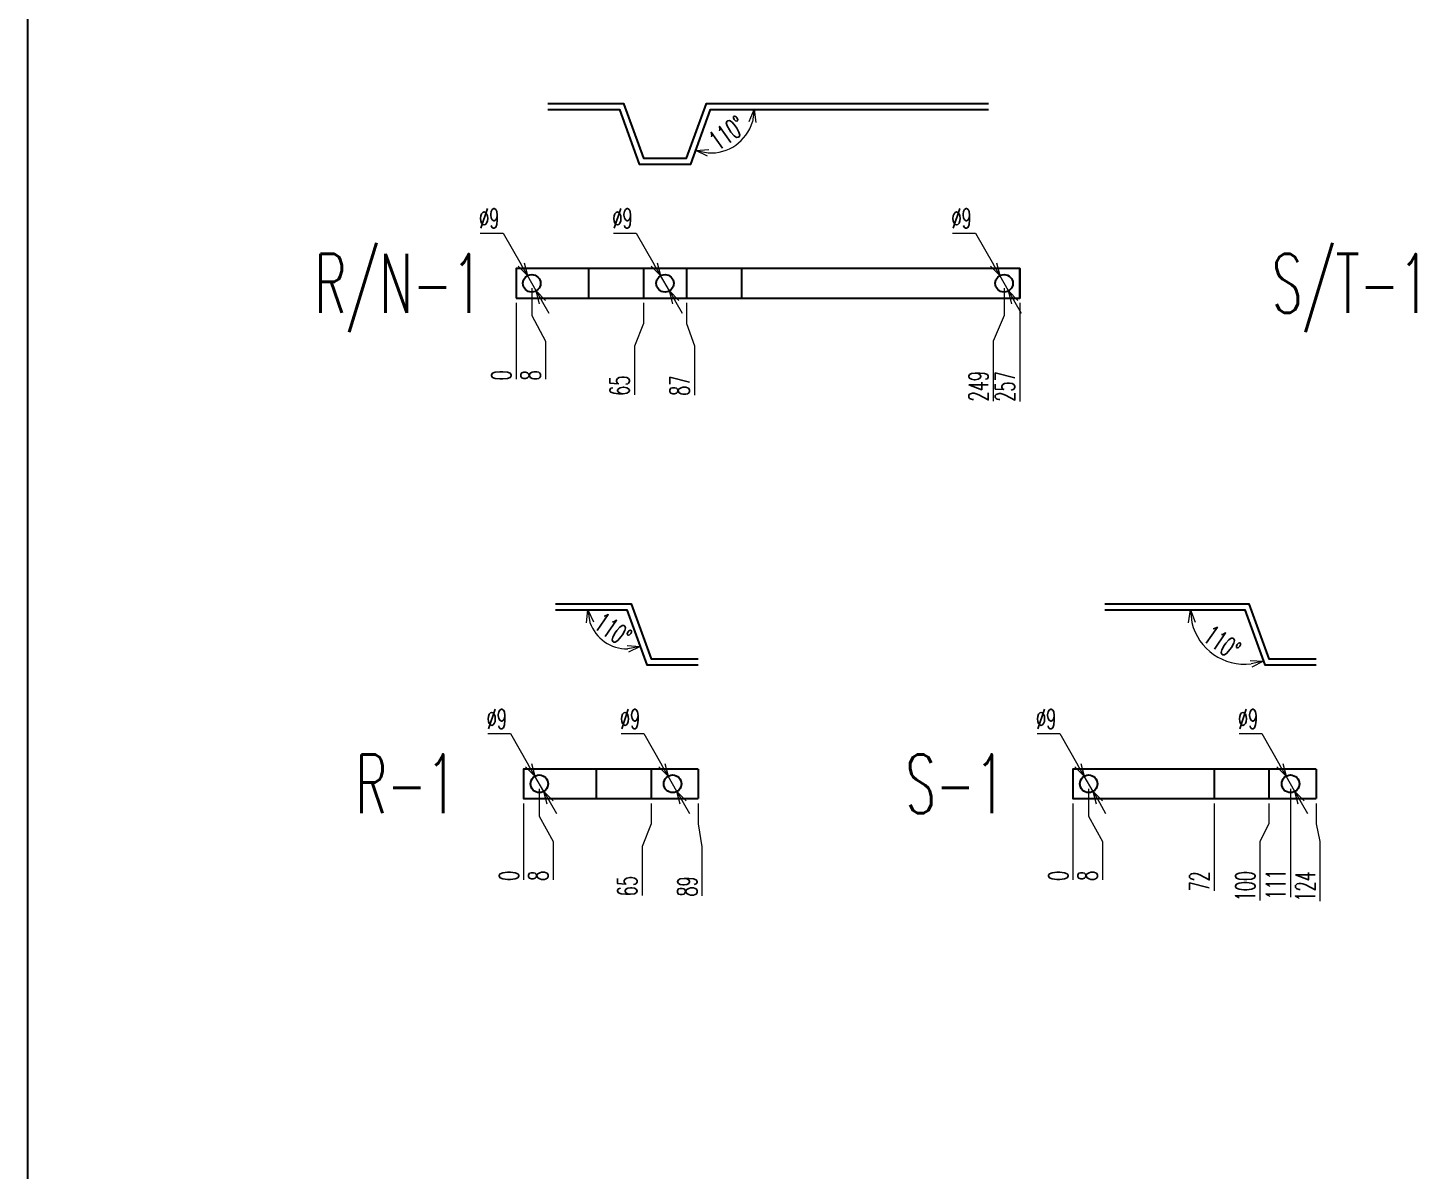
# Model space of a CAD drawing. Header units: millimetres. Extents: x 123558 to 149079, y -1073 to 14418.
# Drawn here: x 130754 to 131463, y 12630 to 13213 of the extents above; entities that cross this region are included whole.
import ezdxf
from ezdxf.enums import TextEntityAlignment as Align

# ---------------------------------------------------------------- set-up
doc = ezdxf.new("R2010")
doc.units = ezdxf.units.MM
doc.header["$LTSCALE"] = 3
doc.layers.add('@.VISIBLE', color=7, linetype='Continuous')
doc.styles.add('Ann_w01', font='romans.shx', dxfattribs={"width": 0.6, "bigfont": 'chineset.shx'})
doc.dimstyles.new('Dim 01_SC05', dxfattribs={"dimscale": 5, "dimtxt": 2, "dimasz": 1.3, "dimexe": 0.5, "dimexo": 0.5, "dimgap": 0.5, "dimtad": 1, "dimtoh": 1, "dimdec": 1, "dimzin": 12, "dimdsep": 46, "dimtxsty": 'Ann_w01', "dimblk": 'OPEN30', "dimcen": 1.5, "dimclrd": 6, "dimclre": 6, "dimclrt": 3, "dimadec": 1, "dimazin": 3, "dimtm": 1e-09, "dimtfac": 1, "dimtdec": 1, "dimtmove": 0, "dimatfit": 3, "dimldrblk": 'OPEN30', "dimfxl": 1, "dimtolj": 1, "dimlwd": 20, "dimlwe": 20, "dimarcsym": 0})

# ---------------------------------------------------------------- blocks, each defined once
blk = doc.blocks.new('*D574')
at = {"color": 6, "lineweight": 20, "transparency": 16777216}
blk.add_line((131002.65, 13072.65), (131002.65, 13033.69), dxfattribs=at)
at = {"layer": 'Defpoints', "color": 0, "transparency": 16777216}
for p in [(131002.65, 13082.65, 80.55), (131002.65, 13075.15, 80.55), (131002.65, 13040.19, 80.55)]:
    blk.add_point(p, dxfattribs=at)
at = {"color": 3, "transparency": 16777216, "insert": (130995.15, 13035.69), "char_height": 10, "attachment_point": 5, "rotation": 90, "style": 'Ann_w01'}
blk.add_mtext('\\A1;0', dxfattribs=at)
blk = doc.blocks.new('_Open30')
at = {"color": 0, "linetype": 'ByBlock', "lineweight": -2}
for p, q in [((-1, 0.27), (0, 0)), ((0, 0), (-1, -0.27)), ((0, 0), (-1, 0))]:
    blk.add_line(p, q, dxfattribs=at)
blk = doc.blocks.new('*D575')
at = {"color": 6, "lineweight": 20, "transparency": 16777216}
for p, q in [((131010.65, 13080.15), (131010.65, 13066.19)), ((131010.65, 13066.19), (131017.66, 13053.19)), ((131017.66, 13053.19), (131017.66, 13033.69))]:
    blk.add_line(p, q, dxfattribs=at)
at = {"layer": 'Defpoints', "color": 0, "transparency": 16777216}
for p in [(131002.65, 13082.65, 80.55), (131010.65, 13082.65), (131017.66, 13040.19)]:
    blk.add_point(p, dxfattribs=at)
at = {"color": 3, "transparency": 16777216, "insert": (131010.16, 13035.69), "char_height": 10, "attachment_point": 5, "rotation": 90, "style": 'Ann_w01'}
blk.add_mtext('\\A1;8', dxfattribs=at)
blk = doc.blocks.new('*D577')
at = {"color": 6, "lineweight": 20, "transparency": 16777216}
for p, q in [((131067.65, 13072.65), (131067.65, 13062.15)), ((131067.65, 13062.15), (131063.06, 13050.62)), ((131063.06, 13050.62), (131063.06, 13025.69))]:
    blk.add_line(p, q, dxfattribs=at)
at = {"layer": 'Defpoints', "color": 0, "transparency": 16777216}
for p in [(131002.65, 13082.65, 80.55), (131067.65, 13075.15), (131063.06, 13037.62)]:
    blk.add_point(p, dxfattribs=at)
at = {"color": 3, "transparency": 16777216, "insert": (131055.56, 13030.4), "char_height": 10, "attachment_point": 5, "rotation": 90, "style": 'Ann_w01'}
blk.add_mtext('\\A1;65', dxfattribs=at)
blk = doc.blocks.new('*D579')
at = {"color": 6, "lineweight": 20, "transparency": 16777216}
for p, q in [((131089.65, 13072.65), (131089.65, 13062.15)), ((131089.65, 13062.15), (131093.63, 13050.76)), ((131093.63, 13050.76), (131093.63, 13025.54))]:
    blk.add_line(p, q, dxfattribs=at)
at = {"layer": 'Defpoints', "color": 0, "transparency": 16777216}
for p in [(131002.65, 13082.65, 80.55), (131089.65, 13075.15), (131093.63, 13037.76)]:
    blk.add_point(p, dxfattribs=at)
at = {"color": 3, "transparency": 16777216, "insert": (131086.13, 13030.4), "char_height": 10, "attachment_point": 5, "rotation": 90, "style": 'Ann_w01'}
blk.add_mtext('\\A1;87', dxfattribs=at)
blk = doc.blocks.new('*D581')
at = {"color": 6, "lineweight": 20, "transparency": 16777216}
for p, q in [((131251.65, 13080.15), (131251.65, 13066.19)), ((131251.65, 13066.19), (131246.11, 13053.19)), ((131246.11, 13053.19), (131246.11, 13022.54))]:
    blk.add_line(p, q, dxfattribs=at)
at = {"layer": 'Defpoints', "color": 0, "transparency": 16777216}
for p in [(131002.65, 13082.65, 80.55), (131251.65, 13082.65), (131246.11, 13040.19)]:
    blk.add_point(p, dxfattribs=at)
at = {"color": 3, "transparency": 16777216, "insert": (131238.61, 13030.12), "char_height": 10, "attachment_point": 5, "rotation": 90, "style": 'Ann_w01'}
blk.add_mtext('\\A1;249', dxfattribs=at)
blk = doc.blocks.new('*D582')
at = {"color": 6, "lineweight": 20, "transparency": 16777216}
blk.add_line((131259.65, 13072.65), (131259.65, 13022.26), dxfattribs=at)
at = {"layer": 'Defpoints', "color": 0, "transparency": 16777216}
for p in [(131002.65, 13082.65, 80.55), (131259.65, 13075.15, 80.55), (131259.65, 13040.19, 80.55)]:
    blk.add_point(p, dxfattribs=at)
at = {"color": 3, "transparency": 16777216, "insert": (131252.15, 13029.97), "char_height": 10, "attachment_point": 5, "rotation": 90, "style": 'Ann_w01'}
blk.add_mtext('\\A1;257', dxfattribs=at)
blk = doc.blocks.new('*D583')
at = {"color": 6, "lineweight": 20, "transparency": 16777216}
for p, q in [((131225.38, 13108.27), (131237.02, 13108.27)), ((131237.02, 13108.27), (131246.19, 13092.2)), ((131253.88, 13078.74), (131249.42, 13086.56)), ((131257.1, 13073.1), (131260.33, 13067.45))]:
    blk.add_line(p, q, dxfattribs=at)
at = {"layer": 'Defpoints', "color": 0, "transparency": 16777216}
for p in [(131249.42, 13086.56, 161.11), (131253.88, 13078.74, 161.11)]:
    blk.add_point(p, dxfattribs=at)
at = {"color": 6, "lineweight": 20, "transparency": 16777216, "xscale": 6.5, "yscale": 6.5, "zscale": 6.5}
for p, rotation in [((131249.42, 13086.56), 299.7271741381694), ((131253.88, 13078.74), 119.7271741381694)]:
    blk.add_blockref('_Open30', p, dxfattribs=dict(at, rotation=rotation))
at = {"color": 3, "transparency": 16777216, "insert": (131229.95, 13115.77), "char_height": 10, "attachment_point": 5, "style": 'Ann_w01'}
blk.add_mtext('\\A1;∅9', dxfattribs=at)
blk = doc.blocks.new('*D584')
at = {"color": 6, "lineweight": 20, "transparency": 16777216}
for p, q in [((130984.38, 13108.27), (130996.02, 13108.27)), ((130996.02, 13108.27), (131005.19, 13092.2)), ((131012.88, 13078.74), (131008.42, 13086.56)), ((131016.1, 13073.1), (131019.33, 13067.45))]:
    blk.add_line(p, q, dxfattribs=at)
at = {"layer": 'Defpoints', "color": 0, "transparency": 16777216}
for p in [(131008.42, 13086.56, 80.55), (131012.88, 13078.74, 80.55)]:
    blk.add_point(p, dxfattribs=at)
at = {"color": 6, "lineweight": 20, "transparency": 16777216, "xscale": 6.5, "yscale": 6.5, "zscale": 6.5}
for p, rotation in [((131008.42, 13086.56), 299.7271741382383), ((131012.88, 13078.74), 119.7271741382383)]:
    blk.add_blockref('_Open30', p, dxfattribs=dict(at, rotation=rotation))
at = {"color": 3, "transparency": 16777216, "insert": (130988.95, 13115.77), "char_height": 10, "attachment_point": 5, "style": 'Ann_w01'}
blk.add_mtext('\\A1;∅9', dxfattribs=at)
blk = doc.blocks.new('*D585')
at = {"color": 6, "lineweight": 20, "transparency": 16777216}
for p, q in [((130984.38, 13108.27), (130996.02, 13108.27)), ((130996.02, 13108.27), (131005.19, 13092.2)), ((131012.88, 13078.74), (131008.42, 13086.56)), ((131016.1, 13073.1), (131019.33, 13067.45))]:
    blk.add_line(p, q, dxfattribs=at)
at = {"layer": 'Defpoints', "color": 0, "transparency": 16777216}
for p in [(131008.42, 13086.56, 80.55), (131012.88, 13078.74, 80.55)]:
    blk.add_point(p, dxfattribs=at)
at = {"color": 6, "lineweight": 20, "transparency": 16777216, "xscale": 6.5, "yscale": 6.5, "zscale": 6.5}
for p, rotation in [((131008.42, 13086.56), 299.7271741382383), ((131012.88, 13078.74), 119.7271741382383)]:
    blk.add_blockref('_Open30', p, dxfattribs=dict(at, rotation=rotation))
at = {"color": 3, "transparency": 16777216, "insert": (130988.95, 13115.77), "char_height": 10, "attachment_point": 5, "style": 'Ann_w01'}
blk.add_mtext('\\A1;∅9', dxfattribs=at)
blk = doc.blocks.new('*D586')
at = {"color": 6, "lineweight": 20, "transparency": 16777216}
for p, q in [((131052.38, 13108.27), (131064.02, 13108.27)), ((131064.02, 13108.27), (131073.19, 13092.2)), ((131080.88, 13078.74), (131076.42, 13086.56)), ((131084.1, 13073.1), (131087.33, 13067.45))]:
    blk.add_line(p, q, dxfattribs=at)
at = {"layer": 'Defpoints', "color": 0, "transparency": 16777216}
for p in [(131076.42, 13086.56), (131080.88, 13078.74)]:
    blk.add_point(p, dxfattribs=at)
at = {"color": 6, "lineweight": 20, "transparency": 16777216}
for p, xscale, yscale, zscale, rotation in [((131076.42, 13086.56), 6.5, 6.5, 6.5, 299.7271741384913), ((131080.88, 13078.74), 6.500000000000001, 6.500000000000001, 6.500000000000001, 119.7271741384912)]:
    blk.add_blockref('_Open30', p, dxfattribs=dict(at, xscale=xscale, yscale=yscale, zscale=zscale, rotation=rotation))
at = {"color": 3, "transparency": 16777216, "insert": (131056.95, 13115.77), "char_height": 10, "attachment_point": 5, "style": 'Ann_w01'}
blk.add_mtext('\\A1;∅9', dxfattribs=at)
blk = doc.blocks.new('*D630')
at = {"color": 6, "lineweight": 20, "transparency": 16777216}
blk.add_line((131286.8, 12817.22), (131286.8, 12778.26), dxfattribs=at)
at = {"layer": 'Defpoints', "color": 0, "transparency": 16777216}
for p in [(131286.8, 12827.22, 80.55), (131286.8, 12819.72, 80.55), (131286.8, 12784.76, 80.55)]:
    blk.add_point(p, dxfattribs=at)
at = {"color": 3, "transparency": 16777216, "insert": (131279.3, 12780.26), "char_height": 10, "attachment_point": 5, "rotation": 90, "style": 'Ann_w01'}
blk.add_mtext('\\A1;0', dxfattribs=at)
blk = doc.blocks.new('*D619')
at = {"color": 6, "lineweight": 20, "transparency": 16777216}
for p, q in [((131294.8, 12824.72), (131294.8, 12810.76)), ((131294.8, 12810.76), (131301.8, 12797.76)), ((131301.8, 12797.76), (131301.8, 12778.26))]:
    blk.add_line(p, q, dxfattribs=at)
at = {"layer": 'Defpoints', "color": 0, "transparency": 16777216}
for p in [(131286.8, 12827.22, 80.55), (131294.8, 12827.22), (131301.8, 12784.76)]:
    blk.add_point(p, dxfattribs=at)
at = {"color": 3, "transparency": 16777216, "insert": (131294.3, 12780.26), "char_height": 10, "attachment_point": 5, "rotation": 90, "style": 'Ann_w01'}
blk.add_mtext('\\A1;8', dxfattribs=at)
blk = doc.blocks.new('*D631')
at = {"color": 6, "lineweight": 20, "transparency": 16777216}
blk.add_line((131358.8, 12817.22), (131358.8, 12772.55), dxfattribs=at)
at = {"layer": 'Defpoints', "color": 0, "transparency": 16777216}
for p in [(131286.8, 12827.22, 80.55), (131358.8, 12819.72, 80.55), (131358.8, 12784.76, 80.55)]:
    blk.add_point(p, dxfattribs=at)
at = {"color": 3, "transparency": 16777216, "insert": (131351.3, 12777.4), "char_height": 10, "attachment_point": 5, "rotation": 90, "style": 'Ann_w01'}
blk.add_mtext('\\A1;72', dxfattribs=at)
blk = doc.blocks.new('*D620')
at = {"color": 6, "lineweight": 20, "transparency": 16777216}
for p, q in [((131386.8, 12817.22), (131386.8, 12806.72)), ((131386.8, 12806.72), (131382.2, 12797.76)), ((131382.2, 12797.76), (131382.2, 12767.69))]:
    blk.add_line(p, q, dxfattribs=at)
at = {"layer": 'Defpoints', "color": 0, "transparency": 16777216}
for p in [(131286.8, 12827.22, 80.55), (131386.8, 12819.72), (131382.2, 12784.76)]:
    blk.add_point(p, dxfattribs=at)
at = {"color": 3, "transparency": 16777216, "insert": (131374.7, 12774.97), "char_height": 10, "attachment_point": 5, "rotation": 90, "style": 'Ann_w01'}
blk.add_mtext('\\A1;100', dxfattribs=at)
blk = doc.blocks.new('*D632')
at = {"color": 6, "lineweight": 20, "transparency": 16777216}
blk.add_line((131397.8, 12824.72), (131397.8, 12769.4), dxfattribs=at)
at = {"layer": 'Defpoints', "color": 0, "transparency": 16777216}
for p in [(131286.8, 12827.22, 80.55), (131397.8, 12827.22, 80.55), (131397.8, 12784.76, 80.55)]:
    blk.add_point(p, dxfattribs=at)
at = {"color": 3, "transparency": 16777216, "insert": (131390.3, 12775.83), "char_height": 10, "attachment_point": 5, "rotation": 90, "style": 'Ann_w01'}
blk.add_mtext('\\A1;111', dxfattribs=at)
blk = doc.blocks.new('*D621')
at = {"color": 6, "lineweight": 20, "transparency": 16777216}
for p, q in [((131410.8, 12817.22), (131410.8, 12806.72)), ((131410.8, 12806.72), (131412.78, 12797.76)), ((131412.78, 12797.76), (131412.78, 12767.4))]:
    blk.add_line(p, q, dxfattribs=at)
at = {"layer": 'Defpoints', "color": 0, "transparency": 16777216}
for p in [(131286.8, 12827.22, 80.55), (131410.8, 12819.72), (131412.78, 12784.76)]:
    blk.add_point(p, dxfattribs=at)
at = {"color": 3, "transparency": 16777216, "insert": (131405.28, 12774.83), "char_height": 10, "attachment_point": 5, "rotation": 90, "style": 'Ann_w01'}
blk.add_mtext('\\A1;124', dxfattribs=at)
blk = doc.blocks.new('*D624')
at = {"color": 6, "lineweight": 20, "transparency": 16777216}
for p, q in [((131268.52, 12852.84), (131280.17, 12852.84)), ((131280.17, 12852.84), (131289.34, 12836.78)), ((131297.03, 12823.32), (131292.56, 12831.13)), ((131300.25, 12817.67), (131303.47, 12812.03))]:
    blk.add_line(p, q, dxfattribs=at)
at = {"layer": 'Defpoints', "color": 0, "transparency": 16777216}
for p in [(131292.56, 12831.13, 80.55), (131297.03, 12823.32, 80.55)]:
    blk.add_point(p, dxfattribs=at)
at = {"color": 6, "lineweight": 20, "transparency": 16777216, "xscale": 6.5, "yscale": 6.5, "zscale": 6.5}
for p, rotation in [((131292.56, 12831.13), 299.7271741379626), ((131297.03, 12823.32), 119.7271741379626)]:
    blk.add_blockref('_Open30', p, dxfattribs=dict(at, rotation=rotation))
at = {"color": 3, "transparency": 16777216, "insert": (131273.1, 12860.34), "char_height": 10, "attachment_point": 5, "style": 'Ann_w01'}
blk.add_mtext('\\A1;∅9', dxfattribs=at)
blk = doc.blocks.new('*D625')
at = {"color": 6, "lineweight": 20, "transparency": 16777216}
for p, q in [((131268.52, 12852.84), (131280.17, 12852.84)), ((131280.17, 12852.84), (131289.34, 12836.78)), ((131297.03, 12823.32), (131292.56, 12831.13)), ((131300.25, 12817.67), (131303.47, 12812.03))]:
    blk.add_line(p, q, dxfattribs=at)
at = {"layer": 'Defpoints', "color": 0, "transparency": 16777216}
for p in [(131292.56, 12831.13, 80.55), (131297.03, 12823.32, 80.55)]:
    blk.add_point(p, dxfattribs=at)
at = {"color": 6, "lineweight": 20, "transparency": 16777216, "xscale": 6.5, "yscale": 6.5, "zscale": 6.5}
for p, rotation in [((131292.56, 12831.13), 299.7271741379626), ((131297.03, 12823.32), 119.7271741379626)]:
    blk.add_blockref('_Open30', p, dxfattribs=dict(at, rotation=rotation))
at = {"color": 3, "transparency": 16777216, "insert": (131273.1, 12860.34), "char_height": 10, "attachment_point": 5, "style": 'Ann_w01'}
blk.add_mtext('\\A1;∅9', dxfattribs=at)
blk = doc.blocks.new('*D626')
at = {"color": 6, "lineweight": 20, "transparency": 16777216}
for p, q in [((131371.52, 12852.84), (131383.17, 12852.84)), ((131383.17, 12852.84), (131392.34, 12836.78)), ((131400.03, 12823.32), (131395.56, 12831.13)), ((131403.25, 12817.67), (131406.47, 12812.03))]:
    blk.add_line(p, q, dxfattribs=at)
at = {"layer": 'Defpoints', "color": 0, "transparency": 16777216}
for p in [(131395.56, 12831.13, 80.55), (131400.03, 12823.32, 80.55)]:
    blk.add_point(p, dxfattribs=at)
at = {"color": 6, "lineweight": 20, "transparency": 16777216, "xscale": 6.5, "yscale": 6.5, "zscale": 6.5}
for p, rotation in [((131395.56, 12831.13), 299.7271741382843), ((131400.03, 12823.32), 119.7271741382843)]:
    blk.add_blockref('_Open30', p, dxfattribs=dict(at, rotation=rotation))
at = {"color": 3, "transparency": 16777216, "insert": (131376.1, 12860.34), "char_height": 10, "attachment_point": 5, "style": 'Ann_w01'}
blk.add_mtext('\\A1;∅9', dxfattribs=at)
blk = doc.blocks.new('*D643')
at = {"color": 6, "lineweight": 20, "transparency": 16777216}
blk.add_line((131006.53, 12817.22), (131006.53, 12778.26), dxfattribs=at)
at = {"layer": 'Defpoints', "color": 0, "transparency": 16777216}
for p in [(131006.53, 12827.22, 80.55), (131006.53, 12819.72, 80.55), (131006.53, 12784.76, 80.55)]:
    blk.add_point(p, dxfattribs=at)
at = {"color": 3, "transparency": 16777216, "insert": (130999.03, 12780.26), "char_height": 10, "attachment_point": 5, "rotation": 90, "style": 'Ann_w01'}
blk.add_mtext('\\A1;0', dxfattribs=at)
blk = doc.blocks.new('*D635')
at = {"color": 6, "lineweight": 20, "transparency": 16777216}
for p, q in [((131014.53, 12824.72), (131014.53, 12810.76)), ((131014.53, 12810.76), (131021.54, 12797.76)), ((131021.54, 12797.76), (131021.54, 12778.26))]:
    blk.add_line(p, q, dxfattribs=at)
at = {"layer": 'Defpoints', "color": 0, "transparency": 16777216}
for p in [(131006.53, 12827.22, 80.55), (131014.53, 12827.22), (131021.54, 12784.76)]:
    blk.add_point(p, dxfattribs=at)
at = {"color": 3, "transparency": 16777216, "insert": (131014.04, 12780.26), "char_height": 10, "attachment_point": 5, "rotation": 90, "style": 'Ann_w01'}
blk.add_mtext('\\A1;8', dxfattribs=at)
blk = doc.blocks.new('*D636')
at = {"color": 6, "lineweight": 20, "transparency": 16777216}
for p, q in [((131071.53, 12817.22), (131071.53, 12806.72)), ((131071.53, 12806.72), (131066.94, 12795.19)), ((131066.94, 12795.19), (131066.94, 12770.26))]:
    blk.add_line(p, q, dxfattribs=at)
at = {"layer": 'Defpoints', "color": 0, "transparency": 16777216}
for p in [(131006.53, 12827.22, 80.55), (131071.53, 12819.72), (131066.94, 12782.19)]:
    blk.add_point(p, dxfattribs=at)
at = {"color": 3, "transparency": 16777216, "insert": (131059.44, 12774.97), "char_height": 10, "attachment_point": 5, "rotation": 90, "style": 'Ann_w01'}
blk.add_mtext('\\A1;65', dxfattribs=at)
blk = doc.blocks.new('*D637')
at = {"color": 6, "lineweight": 20, "transparency": 16777216}
for p, q in [((131095.53, 12817.22), (131095.53, 12806.72)), ((131095.53, 12806.72), (131097.52, 12795.05)), ((131097.52, 12795.05), (131097.52, 12770.12))]:
    blk.add_line(p, q, dxfattribs=at)
at = {"layer": 'Defpoints', "color": 0, "transparency": 16777216}
for p in [(131006.53, 12827.22, 80.55), (131095.53, 12819.72), (131097.52, 12782.05)]:
    blk.add_point(p, dxfattribs=at)
at = {"color": 3, "transparency": 16777216, "insert": (131090.02, 12774.83), "char_height": 10, "attachment_point": 5, "rotation": 90, "style": 'Ann_w01'}
blk.add_mtext('\\A1;89', dxfattribs=at)
blk = doc.blocks.new('*D638')
at = {"color": 6, "lineweight": 20, "transparency": 16777216}
for p, q in [((130988.26, 12852.84), (130999.9, 12852.84)), ((130999.9, 12852.84), (131009.08, 12836.78)), ((131016.76, 12823.32), (131012.3, 12831.13)), ((131019.99, 12817.67), (131023.21, 12812.03))]:
    blk.add_line(p, q, dxfattribs=at)
at = {"layer": 'Defpoints', "color": 0, "transparency": 16777216}
for p in [(131012.3, 12831.13, 80.55), (131016.76, 12823.32, 80.55)]:
    blk.add_point(p, dxfattribs=at)
at = {"color": 6, "lineweight": 20, "transparency": 16777216, "xscale": 6.5, "yscale": 6.5, "zscale": 6.5}
for p, rotation in [((131012.3, 12831.13), 299.7271741374799), ((131016.76, 12823.32), 119.7271741374799)]:
    blk.add_blockref('_Open30', p, dxfattribs=dict(at, rotation=rotation))
at = {"color": 3, "transparency": 16777216, "insert": (130992.83, 12860.34), "char_height": 10, "attachment_point": 5, "style": 'Ann_w01'}
blk.add_mtext('\\A1;∅9', dxfattribs=at)
blk = doc.blocks.new('*D639')
at = {"color": 6, "lineweight": 20, "transparency": 16777216}
for p, q in [((130988.26, 12852.84), (130999.9, 12852.84)), ((130999.9, 12852.84), (131009.08, 12836.78)), ((131016.76, 12823.32), (131012.3, 12831.13)), ((131019.99, 12817.67), (131023.21, 12812.03))]:
    blk.add_line(p, q, dxfattribs=at)
at = {"layer": 'Defpoints', "color": 0, "transparency": 16777216}
for p in [(131012.3, 12831.13, 80.55), (131016.76, 12823.32, 80.55)]:
    blk.add_point(p, dxfattribs=at)
at = {"color": 6, "lineweight": 20, "transparency": 16777216, "xscale": 6.5, "yscale": 6.5, "zscale": 6.5}
for p, rotation in [((131012.3, 12831.13), 299.7271741374799), ((131016.76, 12823.32), 119.7271741374799)]:
    blk.add_blockref('_Open30', p, dxfattribs=dict(at, rotation=rotation))
at = {"color": 3, "transparency": 16777216, "insert": (130992.83, 12860.34), "char_height": 10, "attachment_point": 5, "style": 'Ann_w01'}
blk.add_mtext('\\A1;∅9', dxfattribs=at)
blk = doc.blocks.new('*D640')
at = {"color": 6, "lineweight": 20, "transparency": 16777216}
for p, q in [((131056.26, 12852.84), (131067.9, 12852.84)), ((131067.9, 12852.84), (131077.08, 12836.78)), ((131084.76, 12823.32), (131080.3, 12831.13)), ((131087.99, 12817.67), (131091.21, 12812.03))]:
    blk.add_line(p, q, dxfattribs=at)
at = {"layer": 'Defpoints', "color": 0, "transparency": 16777216}
for p in [(131080.3, 12831.13), (131084.76, 12823.32)]:
    blk.add_point(p, dxfattribs=at)
at = {"color": 6, "lineweight": 20, "transparency": 16777216}
for p, xscale, yscale, zscale, rotation in [((131080.3, 12831.13), 6.500000000000001, 6.500000000000001, 6.500000000000001, 299.7271741386521), ((131084.76, 12823.32), 6.5, 6.5, 6.5, 119.727174138652)]:
    blk.add_blockref('_Open30', p, dxfattribs=dict(at, xscale=xscale, yscale=yscale, zscale=zscale, rotation=rotation))
at = {"color": 3, "transparency": 16777216, "insert": (131060.83, 12860.34), "char_height": 10, "attachment_point": 5, "style": 'Ann_w01'}
blk.add_mtext('\\A1;∅9', dxfattribs=at)
blk = doc.blocks.new('*D701')
at = {"color": 6, "lineweight": 20, "transparency": 16777216}
blk.add_arc((131101.94, 13171.44), 22.27, 266.78186, 343.21814, dxfattribs=at)
at = {"layer": 'Defpoints', "color": 0, "transparency": 16777216}
for p in [(131101.94, 13171.44, 80.55), (131101.94, 13171.44, 80.55), (131243.65, 13171.44, 80.55), (131108.33, 13150.1), (131091.75, 13143.44, 80.55)]:
    blk.add_point(p, dxfattribs=at)
at = {"color": 6, "lineweight": 20, "transparency": 16777216, "xscale": 6.5, "yscale": 6.5, "zscale": 6.5}
for p, rotation in [((131124.21, 13171.44), 81.60907086997774), ((131094.32, 13150.51), 168.390929129998)]:
    blk.add_blockref('_Open30', p, dxfattribs=dict(at, rotation=rotation))
at = {"color": 3, "transparency": 16777216, "insert": (131110.41, 13159.34), "char_height": 10, "attachment_point": 5, "rotation": 35, "style": 'Ann_w01'}
blk.add_mtext('\\A1;110°', dxfattribs=at)
blk = doc.blocks.new('*D703')
at = {"color": 6, "lineweight": 20, "transparency": 16777216}
blk.add_arc((131059.24, 12916.01), 19.92, 198.77667, 271.22333, dxfattribs=at)
at = {"layer": 'Defpoints', "color": 0, "transparency": 16777216}
for p in [(131022.78, 12916.01, 80.55), (131059.24, 12916.01, 80.55), (131059.24, 12916.01, 80.55), (131043.26, 12904.11), (131069.43, 12888.01, 80.55)]:
    blk.add_point(p, dxfattribs=at)
at = {"color": 6, "lineweight": 20, "transparency": 16777216, "xscale": 6.5, "yscale": 6.5, "zscale": 6.5}
for p, rotation in [((131039.32, 12916.01), 99.38833344533924), ((131066.05, 12897.29), 10.61166655467686)]:
    blk.add_blockref('_Open30', p, dxfattribs=dict(at, rotation=rotation))
at = {"color": 3, "transparency": 16777216, "insert": (131052.11, 12905.83), "char_height": 10, "attachment_point": 5, "rotation": 325, "style": 'Ann_w01'}
blk.add_mtext('\\A1;110°', dxfattribs=at)
blk = doc.blocks.new('*D704')
at = {"color": 6, "lineweight": 20, "transparency": 16777216}
blk.add_arc((131374.5, 12916.01), 27.81, 193.42358, 276.57642, dxfattribs=at)
at = {"layer": 'Defpoints', "color": 0, "transparency": 16777216}
for p in [(131303.05, 12916.01, 80.55), (131374.5, 12916.01, 80.55), (131374.5, 12916.01, 80.55), (131352.2, 12899.4), (131384.7, 12888.01, 80.55)]:
    blk.add_point(p, dxfattribs=at)
at = {"color": 6, "lineweight": 20, "transparency": 16777216, "xscale": 6.5, "yscale": 6.5, "zscale": 6.5}
for p, rotation in [((131346.7, 12916.01), 96.71179196389166), ((131384.01, 12889.88), 13.28820803614159)]:
    blk.add_blockref('_Open30', p, dxfattribs=dict(at, rotation=rotation))
at = {"color": 3, "transparency": 16777216, "insert": (131362.86, 12899.37), "char_height": 10, "attachment_point": 5, "rotation": 325, "style": 'Ann_w01'}
blk.add_mtext('\\A1;110°', dxfattribs=at)

msp = doc.modelspace()

# ---------------------------------------------------------------- linework, layer by layer
at = {"color": 1}
for p, q in [((131002.65, 13090.15, 80.55), (131002.65, 13075.15, 80.55)), ((131039.65, 13090.15, 80.55), (131039.65, 13075.15, 80.55)), ((131067.65, 13090.15, 80.55), (131067.65, 13075.15, 80.55)), ((131089.65, 13090.15, 80.55), (131089.65, 13075.15, 80.55)), ((131117.65, 13090.15, 80.55), (131117.65, 13075.15, 80.55)), ((131259.65, 13090.15, 80.55), (131259.65, 13075.15, 80.55)), ((131006.53, 12834.72, 80.55), (131006.53, 12819.72, 80.55)), ((131043.53, 12834.72, 80.55), (131043.53, 12819.72, 80.55)), ((131071.53, 12834.72, 80.55), (131071.53, 12819.72, 80.55)), ((131095.53, 12834.72, 80.55), (131095.53, 12819.72, 80.55))]:
    msp.add_line(p, q, dxfattribs=at)
msp.add_lwpolyline([(130753.55, 14418.19), (132322.9, 14418.19), (132322.9, 11964.06), (130753.55, 11964.06)], close=True)
at = {"color": 1, "elevation": 80.55}
for points in [[(131018.9, 13174.44), (131057.46, 13174.44), (131067.65, 13146.44), (131089.65, 13146.44), (131099.84, 13174.44), (131243.65, 13174.44)], [(131018.9, 13171.44), (131055.36, 13171.44), (131065.55, 13143.44), (131091.75, 13143.44), (131101.94, 13171.44), (131243.65, 13171.44)], [(131022.78, 12919.01), (131061.34, 12919.01), (131071.53, 12891.01), (131095.53, 12891.01)], [(131022.78, 12916.01), (131059.24, 12916.01), (131069.43, 12888.01), (131095.63, 12888.01)], [(131095.53, 12834.72), (131006.53, 12834.72), (131006.53, 12819.72), (131095.53, 12819.72)]]:
    msp.add_lwpolyline(points, dxfattribs=at)
msp.add_lwpolyline([(131002.65, 13075.15), (131259.65, 13075.15), (131259.65, 13090.15), (131002.65, 13090.15)], close=True, dxfattribs=at)
at = {"color": 1}
for centre in [(131010.65, 13082.65, 80.55), (131010.65, 13082.65, 80.55), (131078.65, 13082.65, 80.55), (131251.65, 13082.65, 161.11), (131014.53, 12827.22, 80.55), (131014.53, 12827.22, 80.55), (131082.53, 12827.22, 80.55)]:
    msp.add_circle(centre, 4.5, dxfattribs=at)
at = {"layer": '@.VISIBLE', "color": 2}
for p, q in [((131286.8, 12834.72, 80.55), (131286.8, 12819.72, 80.55)), ((131358.8, 12834.72, 80.55), (131358.8, 12819.72, 80.55)), ((131386.8, 12834.72, 80.55), (131386.8, 12819.72, 80.55)), ((131410.8, 12834.72, 80.55), (131410.8, 12819.72, 80.55))]:
    msp.add_line(p, q, dxfattribs=at)
at = {"layer": '@.VISIBLE', "color": 2, "elevation": 80.55}
for points in [[(131303.05, 12919.01), (131376.6, 12919.01), (131386.8, 12891.01), (131410.8, 12891.01)], [(131303.05, 12916.01), (131374.5, 12916.01), (131384.7, 12888.01), (131410.9, 12888.01)], [(131410.8, 12834.72), (131286.8, 12834.72), (131286.8, 12819.72), (131410.8, 12819.72)]]:
    msp.add_lwpolyline(points, dxfattribs=at)
at = {"layer": '@.VISIBLE', "color": 2}
for centre in [(131294.8, 12827.22, 80.55), (131294.8, 12827.22, 80.55), (131397.8, 12827.22, 80.55)]:
    msp.add_circle(centre, 4.5, dxfattribs=at)

# ---------------------------------------------------------------- texts
at = {"style": 'Ann_w01', "width": 0.6}
for s, p in [('R/N-1', (130942.65, 13082.65, 80.55)), ('S/T-1', (131428.49, 13082.65, 80.55)), ('R-1', (130946.53, 12827.22, 80.55)), ('S-1', (131226.8, 12827.22, 80.55))]:
    msp.add_text(s, height=30, dxfattribs=at).set_placement(p, align=Align.MIDDLE_CENTER)

# ---------------------------------------------------------------- dimensions: what is measured, and where the dimension line sits
for base, line1, line2, picture, middle in [((131108.33, 13150.1), ((131101.94, 13171.44, 80.55), (131243.65, 13171.44, 80.55)), ((131091.75, 13143.44, 80.55), (131101.94, 13171.44, 80.55)), '*D701', (131110.41, 13159.34)), ((131043.26, 12904.11), ((131059.24, 12916.01, 80.55), (131069.43, 12888.01, 80.55)), ((131022.78, 12916.01, 80.55), (131059.24, 12916.01, 80.55)), '*D703', (131052.11, 12905.83)), ((131352.2, 12899.4), ((131374.5, 12916.01, 80.55), (131384.7, 12888.01, 80.55)), ((131303.05, 12916.01, 80.55), (131374.5, 12916.01, 80.55)), '*D704', (131362.86, 12899.37))]:
    dim = msp.add_angular_dim_2l(base=base, line1=line1, line2=line2, dimstyle='Dim 01_SC05')
    dim.commit()
    dim.dimension.update_dxf_attribs({"geometry": picture, "text_midpoint": middle})
at = {"color": 1}
for p1, p2, picture, middle in [((131012.88, 13078.74, 80.55), (131008.42, 13086.56, 80.55), '*D584', (130988.95, 13108.27)), ((131012.88, 13078.74, 80.55), (131008.42, 13086.56, 80.55), '*D585', (130988.95, 13108.27)), ((131080.88, 13078.74, 80.55), (131076.42, 13086.56, 80.55), '*D586', (131056.95, 13108.27, 80.55)), ((131253.88, 13078.74, 161.11), (131249.42, 13086.56, 161.11), '*D583', (131229.95, 13108.27)), ((131016.76, 12823.32, 80.55), (131012.3, 12831.13, 80.55), '*D638', (130992.83, 12852.84)), ((131016.76, 12823.32, 80.55), (131012.3, 12831.13, 80.55), '*D639', (130992.83, 12852.84)), ((131084.76, 12823.32, 80.55), (131080.3, 12831.13, 80.55), '*D640', (131060.83, 12852.84, 80.55))]:
    dim = msp.add_diameter_dim_2p(p1=p1, p2=p2, dimstyle='Dim 01_SC05', dxfattribs=at)
    dim.commit()
    dim.dimension.update_dxf_attribs({"geometry": picture, "text_midpoint": middle, "dimtype": 163})
for feature_location, offset, origin, picture, middle in [((131002.64855961, 13075.15122194, 80.55479833), (0, -34.9644648), (131002.64855961, 13082.65122194, 80.55479833), '*D574', (130995.14855961, 13035.68675714)), ((131010.65, 13082.65), (7.01, -42.46), (131002.65, 13082.65, 80.55), '*D575', (131010.16, 13035.69)), ((131067.65, 13075.15), (-4.59, -37.54), (131002.65, 13082.65, 80.55), '*D577', (131055.56, 13030.4)), ((131089.65, 13075.15), (3.98, -37.39), (131002.65, 13082.65, 80.55), '*D579', (131086.13, 13030.4)), ((131251.65, 13082.65), (-5.54, -42.46), (131002.65, 13082.65, 80.55), '*D581', (131238.61, 13030.12)), ((131259.65, 13075.15, 80.55), (0, -34.96), (131002.65, 13082.65, 80.55), '*D582', (131252.15, 13029.97)), ((131006.53232892, 12819.72463191, 80.55479833), (0, -34.9644648), (131006.53232892, 12827.22463191, 80.55479833), '*D643', (130999.03232892, 12780.26016711)), ((131014.53, 12827.22), (7.01, -42.46), (131006.53, 12827.22, 80.55), '*D635', (131014.04, 12780.26)), ((131071.53, 12819.72), (-4.59, -37.54), (131006.53, 12827.22, 80.55), '*D636', (131059.44, 12774.97)), ((131095.53, 12819.72), (1.98, -37.68), (131006.53, 12827.22, 80.55), '*D637', (131090.02, 12774.83))]:
    dim = msp.add_ordinate_dim(feature_location=feature_location, offset=offset, dtype=1, origin=origin, dimstyle='Dim 01_SC05', dxfattribs=at)
    dim.commit()
    dim.dimension.update_dxf_attribs({"geometry": picture, "text_midpoint": middle})
for p1, p2, picture, middle in [((131297.03, 12823.32, 80.55), (131292.56, 12831.13, 80.55), '*D624', (131273.1, 12852.84)), ((131297.03, 12823.32, 80.55), (131292.56, 12831.13, 80.55), '*D625', (131273.1, 12852.84)), ((131400.03, 12823.32, 80.55), (131395.56, 12831.13, 80.55), '*D626', (131376.1, 12852.84))]:
    dim = msp.add_diameter_dim_2p(p1=p1, p2=p2, dimstyle='Dim 01_SC05')
    dim.commit()
    dim.dimension.update_dxf_attribs({"geometry": picture, "text_midpoint": middle, "dimtype": 163})
for feature_location, offset, origin, picture, middle in [((131286.79577677, 12819.72463191, 80.55479833), (0, -34.9644648), (131286.79577677, 12827.22463191, 80.55479833), '*D630', (131279.29577677, 12780.26016711)), ((131294.8, 12827.22), (7.01, -42.46), (131286.8, 12827.22, 80.55), '*D619', (131294.3, 12780.26)), ((131358.8, 12819.72, 80.55), (0, -34.96), (131286.8, 12827.22, 80.55), '*D631', (131351.3, 12777.4)), ((131386.8, 12819.72), (-4.59, -34.96), (131286.8, 12827.22, 80.55), '*D620', (131374.7, 12774.97)), ((131397.8, 12827.22, 80.55), (0, -42.46), (131286.8, 12827.22, 80.55), '*D632', (131390.3, 12775.83)), ((131410.8, 12819.72), (1.98, -34.96), (131286.8, 12827.22, 80.55), '*D621', (131405.28, 12774.83))]:
    dim = msp.add_ordinate_dim(feature_location=feature_location, offset=offset, dtype=1, origin=origin, dimstyle='Dim 01_SC05')
    dim.commit()
    dim.dimension.update_dxf_attribs({"geometry": picture, "text_midpoint": middle})

doc.saveas('drawing.dxf')
